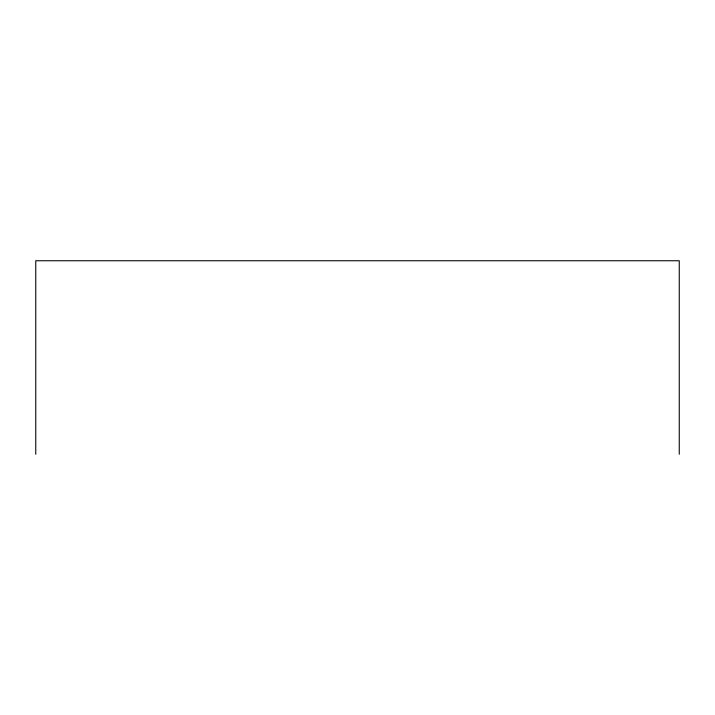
<?xml version="1.0" encoding="UTF-8"?>
<svg xmlns="http://www.w3.org/2000/svg" width="715" height="715" viewBox="0 0 715 715"><rect width="100%" height="100%" fill="white"/><g stroke="black" fill="none" stroke-linecap="round" stroke-linejoin="round"><path stroke-width="1.07" d="M679.25 454.248L679.25 260.752L35.75 260.752L35.75 454.248"/></g></svg>
